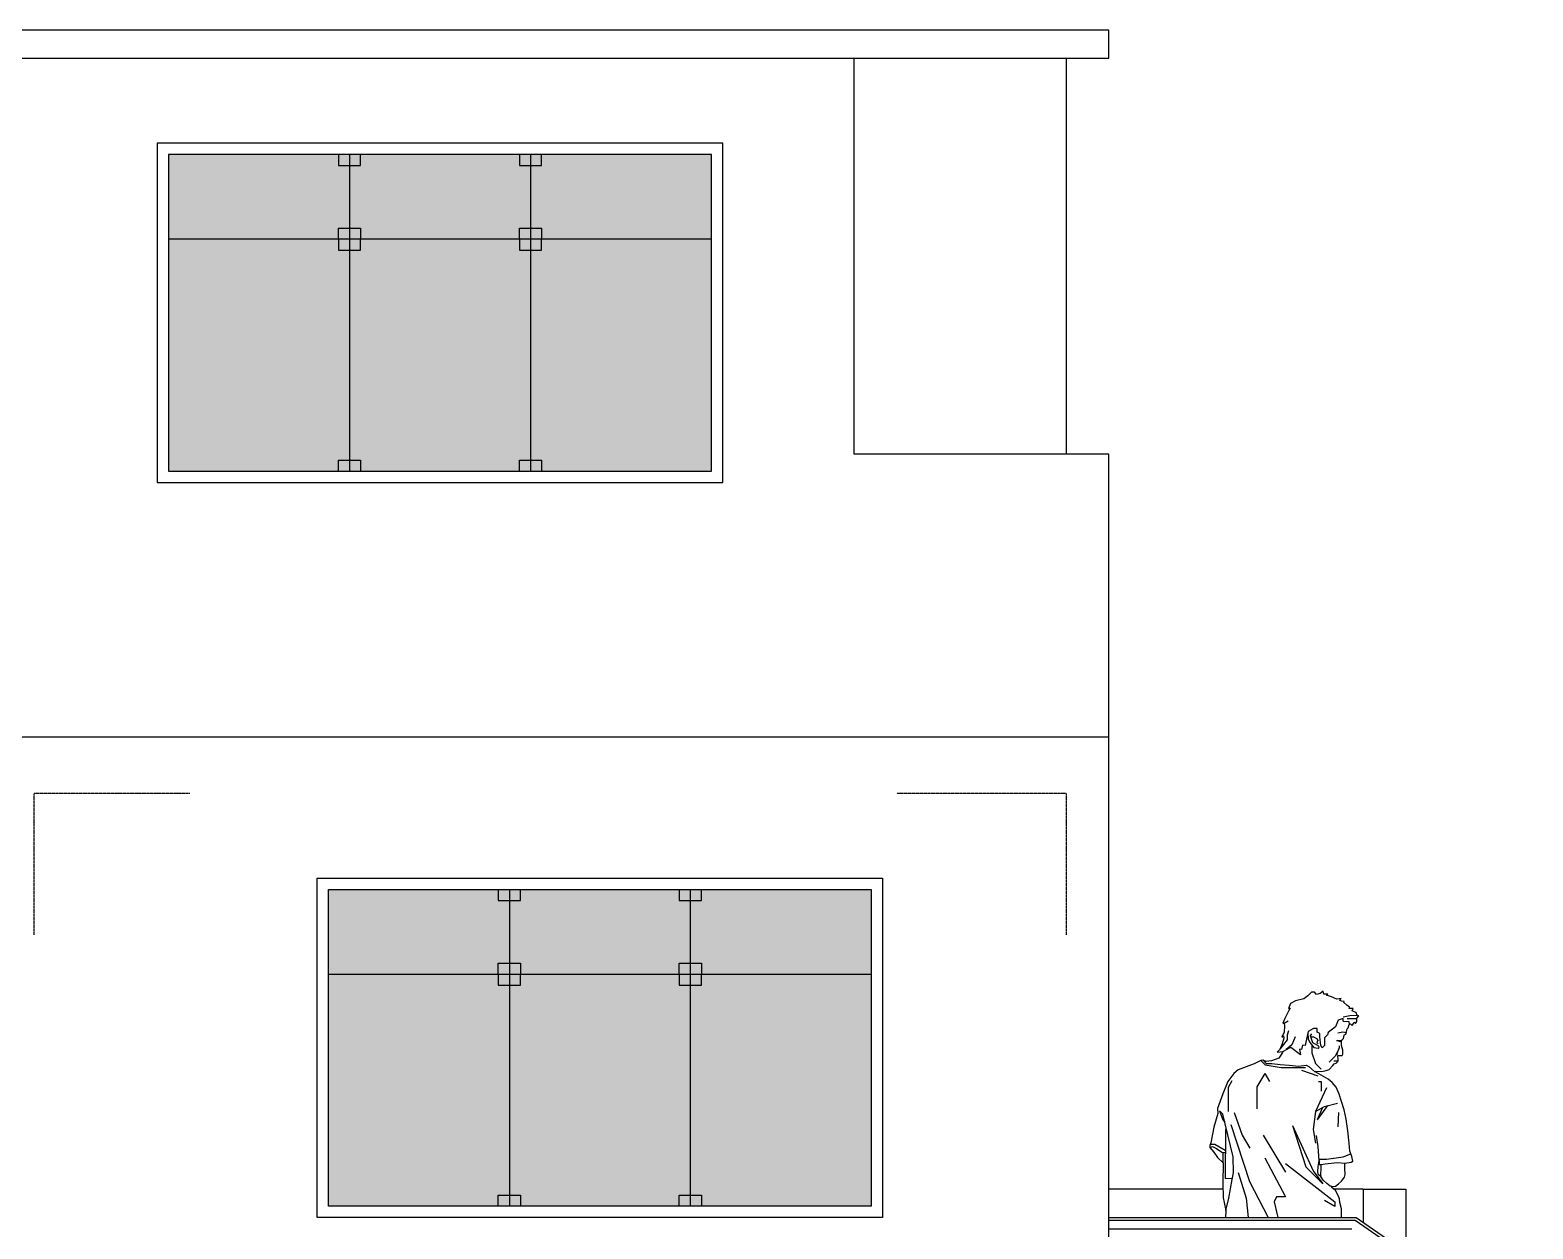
# Model space of a CAD drawing. Header units: millimetres. Extents: x -249630 to 95394, y -188036 to 109963.
# Drawn here: x -92539 to -85895, y 88259 to 93560 of the extents above; entities that cross this region are included whole.
import ezdxf

# ---------------------------------------------------------------- set-up
doc = ezdxf.new("R2010")
doc.units = ezdxf.units.MM
doc.linetypes.add('DASHED2', pattern=[9.525, 6.35, -3.175])
for name, color, linetype in [('04', 4, 'Continuous'), ('05', 5, 'Continuous'), ('Layer1', 2, 'Continuous'), ('Layer2', 8, 'Continuous'), ('Layer8', 8, 'Continuous'), ('SOMBRA', 252, 'Continuous'), ('VEREDA', 1, 'Continuous')]:
    doc.layers.add(name, color=color, linetype=linetype)

msp = doc.modelspace()

# ---------------------------------------------------------------- hatches: boundary and pattern name
at = {"layer": 'SOMBRA'}
h = msp.add_hatch(color=8, dxfattribs=at)
h.set_gradient(color1=(122, 133, 132), one_color=1, tint=1, name='INVCURVED')
h.paths.add_polyline_path([(-91126.211, 93009.848), (-91926.211, 93009.848), (-91926.211, 91609.848), (-91126.211, 91609.848)])
h.paths.add_polyline_path([(-90326.211, 93009.848), (-91126.211, 93009.848), (-91126.211, 91609.848), (-90326.211, 91609.848)])
h.paths.add_polyline_path([(-89526.211, 93009.848), (-90326.211, 93009.848), (-90326.211, 91609.848), (-89526.211, 91609.848)])
h = msp.add_hatch(color=8, dxfattribs=at)
h.set_gradient(color1=(122, 133, 132), one_color=1, tint=1, name='INVCURVED')
h.paths.add_polyline_path([(-90419.961, 89759.848), (-91219.961, 89759.848), (-91219.961, 88359.848), (-90419.961, 88359.848)])
h.paths.add_polyline_path([(-89619.961, 89759.848), (-90419.961, 89759.848), (-90419.961, 88359.848), (-89619.961, 88359.848)])
h.paths.add_polyline_path([(-88819.961, 89759.848), (-89619.961, 89759.848), (-89619.961, 88359.848), (-88819.961, 88359.848)])

# ---------------------------------------------------------------- linework, layer by layer
at = {"layer": '04'}
msp.add_line((-97457.461, 90434.848), (-87769.961, 90434.848), dxfattribs=at)
at = {"layer": '05'}
msp.add_line((-87769.961, 87184.848), (-87769.961, 90434.848), dxfattribs=at)
at = {"layer": 'Layer1'}
for p, q in [((-87769.961, 93559.848), (-97457.461, 93559.848)), ((-87769.961, 93434.848), (-87769.961, 93559.848)), ((-88894.961, 93434.848), (-87769.961, 93434.848)), ((-89476.211, 93059.848), (-91976.211, 93059.848)), ((-91976.211, 93059.848), (-91976.211, 91559.848)), ((-89476.211, 91559.848), (-89476.211, 93059.848)), ((-91976.211, 91559.848), (-89476.211, 91559.848)), ((-91269.961, 89809.848), (-88769.961, 89809.848)), ((-91269.961, 88309.848), (-91269.961, 89809.848)), ((-88769.961, 89809.848), (-88769.961, 88309.848)), ((-88769.961, 88309.848), (-91269.961, 88309.848))]:
    msp.add_line(p, q, dxfattribs=at)
for points in [[(-97457.461, 93434.848), (-88894.961, 93434.848)], [(-92557.461, 93434.848), (-88894.961, 93434.848)], [(-87769.961, 91684.848), (-88894.961, 91684.848), (-88894.961, 93434.848)], [(-87769.961, 90434.848), (-87769.961, 91684.848)]]:
    msp.add_lwpolyline(points, dxfattribs=at)
at = {"layer": 'Layer2'}
msp.add_line((-87769.961, 88259.848), (-86695.758, 88259.848), dxfattribs=at)
for points in [[(-87264.968, 88434.848), (-87769.961, 88434.848)], [(-86644.961, 88434.848), (-86774.932, 88434.848)], [(-87769.961, 88297.348), (-86680.12, 88297.348), (-85902.083, 87757.909)]]:
    msp.add_lwpolyline(points, dxfattribs=at)
at = {"layer": 'Layer8', "linetype": 'DASHED2', "ltscale": 0.025}
for points in [[(-92519.961, 89559.848), (-92519.961, 90184.848)], [(-91832.461, 90184.848), (-92519.961, 90184.848)], [(-87957.461, 90184.848), (-88707.461, 90184.848)], [(-87957.461, 89559.848), (-87957.461, 90184.848)]]:
    msp.add_lwpolyline(points, dxfattribs=at)
at = {"layer": 'VEREDA'}
for p, q in [((-89526.211, 93009.848), (-91926.211, 93009.848)), ((-91926.211, 93009.848), (-91926.211, 91609.848)), ((-89526.211, 91609.848), (-89526.211, 93009.848)), ((-89526.211, 92634.848), (-91926.211, 92634.848)), ((-91926.211, 91609.848), (-89526.211, 91609.848)), ((-91219.961, 89759.848), (-88819.961, 89759.848)), ((-91219.961, 88359.848), (-91219.961, 89759.848)), ((-88819.961, 89759.848), (-88819.961, 88359.848)), ((-91219.961, 89384.848), (-88819.961, 89384.848)), ((-88819.961, 88359.848), (-91219.961, 88359.848))]:
    msp.add_line(p, q, dxfattribs=at)
at = {"layer": 'VEREDA', "linetype": 'Continuous'}
for p, q in [((-86994.964, 89168.963), (-86977.353, 89179.13)), ((-86755.801, 89181.727), (-86768.301, 89152.977)), ((-86733.25, 89189.227), (-86755.801, 89181.727)), ((-86734.24, 89177.678), (-86733.25, 89189.227)), ((-86734.24, 89177.678), (-86708.821, 89175.499)), ((-86733.514, 89197.287), (-86703.738, 89202.37)), ((-86715.801, 89189.227), (-86673.961, 89189.227)), ((-86708.821, 89175.499), (-86708.095, 89162.427)), ((-86703.738, 89202.37), (-86673.961, 89204.549)), ((-86980.801, 89095.477), (-87013.606, 89054.227)), ((-86975.801, 89134.227), (-86980.801, 89115.477)), ((-86980.801, 89115.477), (-86980.801, 89095.477)), ((-86945.801, 89107.977), (-86960.801, 89072.977)), ((-86888.301, 89131.764), (-86898.301, 89084.227)), ((-86890.384, 89121.03), (-86888.931, 89099.969)), ((-86888.931, 89099.969), (-86880.943, 89082.539)), ((-86864.551, 89145.477), (-86888.301, 89131.764)), ((-86878.038, 89113.042), (-86873.023, 89121.727)), ((-86868.301, 89081.882), (-86878.038, 89113.042)), ((-86876.455, 89107.977), (-86864.551, 89107.977)), ((-86848.301, 89145.477), (-86864.551, 89145.477)), ((-86864.551, 89107.977), (-86849.551, 89099.317)), ((-86849.551, 89099.317), (-86845.801, 89091.727)), ((-86848.301, 89129.472), (-86848.301, 89145.477)), ((-86837.051, 89122.977), (-86848.301, 89129.472)), ((-86837.051, 89107.977), (-86837.051, 89122.977)), ((-86832.841, 89069.257), (-86837.051, 89107.977)), ((-86803.301, 89116.727), (-86815.801, 89104.227)), ((-86815.801, 89104.227), (-86815.801, 89070.477)), ((-86799.551, 89127.977), (-86803.301, 89116.727)), ((-86768.301, 89152.977), (-86799.551, 89127.977)), ((-86735.801, 89128.602), (-86757.051, 89124.227)), ((-86754.524, 89092.348), (-86740.776, 89093.433)), ((-86740.776, 89093.433), (-86748.736, 89085.473)), ((-86720.804, 89125.388), (-86735.801, 89128.602)), ((-87000.048, 89044.048), (-86978.26, 89055.668)), ((-86960.801, 89072.977), (-86985.801, 89051.645)), ((-86964.551, 89061.727), (-86978.26, 89055.668)), ((-86922.051, 89029.227), (-86964.551, 89061.727)), ((-86917.506, 89051.727), (-86927.051, 89053.734)), ((-86927.051, 89053.734), (-86922.051, 89029.227)), ((-86913.301, 89071.718), (-86917.506, 89051.727)), ((-86901.456, 89069.227), (-86913.301, 89071.718)), ((-86898.301, 89084.227), (-86901.456, 89069.227)), ((-86880.943, 89082.539), (-86863.513, 89061.478)), ((-86872.228, 89072.009), (-86872.228, 89037.977)), ((-86872.228, 89037.977), (-86855.801, 88990.477)), ((-86852.051, 89072.5), (-86868.301, 89081.882)), ((-86863.513, 89061.478), (-86844.63, 89057.847)), ((-86842.051, 89066.727), (-86852.051, 89072.5)), ((-86845.801, 89091.727), (-86850.801, 89086.727)), ((-86850.801, 89086.727), (-86849.551, 89081.727)), ((-86849.551, 89081.727), (-86844.551, 89079.227)), ((-86844.63, 89057.847), (-86840.273, 89060.752)), ((-86840.273, 89060.752), (-86842.051, 89066.727)), ((-86827.051, 89059.227), (-86832.841, 89069.257)), ((-86815.801, 89070.477), (-86827.051, 89059.227)), ((-86757.051, 89044.227), (-86769.32, 89022.977)), ((-86763.899, 89092.348), (-86754.524, 89092.348)), ((-86759.216, 89040.477), (-86763.185, 89033.602)), ((-86761.201, 89037.039), (-86761.201, 89029.227)), ((-86748.736, 89085.473), (-86759.211, 89092.348)), ((-86752.051, 89059.663), (-86757.051, 89044.227)), ((-86752.051, 89067.977), (-86752.051, 89059.663)), ((-87098.091, 89004.104), (-87078.301, 88984.314)), ((-87087.198, 89005.557), (-87074.851, 88990.305)), ((-87074.851, 88999.02), (-87081.025, 88997.932)), ((-87078.301, 88984.314), (-87008.301, 88972.977)), ((-87074.851, 88990.305), (-87048.706, 88990.305)), ((-87048.706, 88990.305), (-87011.668, 88985.948)), ((-87011.668, 88985.948), (-86973.176, 88983.043)), ((-87008.301, 88972.977), (-86900.801, 88972.977)), ((-86973.176, 88983.043), (-86929.601, 88977.959)), ((-86929.601, 88977.959), (-86896.92, 88982.317)), ((-86918.301, 88960.477), (-86845.801, 88935.477)), ((-86896.92, 88982.317), (-86886.026, 88977.233)), ((-86886.026, 88977.233), (-86861.334, 88954.719)), ((-86855.801, 88990.477), (-86830.801, 88965.477)), ((-86769.32, 89022.977), (-86795.57, 88996.727)), ((-86757.48, 89000.11), (-86774.551, 89000.11)), ((-87225.801, 88912.977), (-87242.793, 88883.547)), ((-87080.801, 88946.73), (-87114.9, 88887.669)), ((-87080.801, 88946.73), (-87059.87, 88910.477)), ((-86843.301, 88910.477), (-86830.801, 88910.477)), ((-86830.801, 88910.477), (-86830.801, 88867.977)), ((-87242.793, 88883.547), (-87242.793, 88862.977)), ((-87242.793, 88862.977), (-87242.793, 88777.977)), ((-87114.9, 88887.669), (-87114.9, 88790.477)), ((-86808.301, 88882.977), (-86855.801, 88777.977)), ((-87265.855, 88765.894), (-87281.106, 88780.419)), ((-87281.106, 88780.419), (-87265.855, 88740.477)), ((-87254.961, 88723.045), (-87265.855, 88765.894)), ((-87215.801, 88772.977), (-87180.801, 88673.66)), ((-86855.801, 88777.977), (-86865.801, 88697.977)), ((-86855.801, 88777.977), (-86816.83, 88800.477)), ((-86803.301, 88803.944), (-86848.301, 88740.477)), ((-86825.801, 88795.297), (-86848.301, 88740.477)), ((-86816.83, 88800.477), (-86758.301, 88815.477)), ((-86754.575, 88773.157), (-86756.754, 88709.973)), ((-87265.855, 88740.477), (-87256.85, 88730.477)), ((-87254.235, 88699.079), (-87255.688, 88481.93)), ((-87220.828, 88577.795), (-87254.961, 88723.045)), ((-87248.988, 88697.627), (-87254.235, 88699.079)), ((-87230.801, 88720.477), (-87148.301, 88467.977)), ((-86958.301, 88715.477), (-86898.301, 88532.977)), ((-86958.301, 88715.477), (-86865.801, 88515.477)), ((-86865.801, 88697.977), (-86855.801, 88637.977)), ((-87321.776, 88633.354), (-87300.801, 88633.354)), ((-87300.801, 88633.354), (-87254.851, 88606.825)), ((-87180.801, 88673.66), (-87147.209, 88615.477)), ((-87087.198, 88673.66), (-86988.428, 88509.528)), ((-86844.63, 88621.37), (-86851.893, 88671.482)), ((-87323.955, 88618.465), (-87311.609, 88623.549)), ((-87311.609, 88623.549), (-87293.453, 88614.108)), ((-87293.453, 88614.108), (-87270.213, 88598.13)), ((-87270.213, 88598.13), (-87264.403, 88596.678)), ((-87264.403, 88596.678), (-87254.915, 88597.404)), ((-87264.403, 88577.795), (-87264.403, 88596.678)), ((-87264.403, 88550.924), (-87264.403, 88577.795)), ((-87219.375, 88507.349), (-87220.828, 88577.795)), ((-87080.801, 88572.977), (-86988.428, 88400.477)), ((-86839.546, 88561.092), (-86844.63, 88621.37)), ((-86840.126, 88567.977), (-86808.301, 88567.977)), ((-86808.301, 88567.977), (-86733.301, 88577.977)), ((-86733.301, 88577.977), (-86699.743, 88591.232)), ((-87224.459, 88476.847), (-87219.375, 88507.349)), ((-87198.301, 88507.977), (-87163.301, 88395.477)), ((-86988.428, 88547.977), (-86770.801, 88377.977)), ((-86898.301, 88532.977), (-86823.301, 88457.977)), ((-86865.801, 88515.477), (-86823.301, 88457.977)), ((-86833.01, 88543.662), (-86813.401, 88547.293)), ((-86813.401, 88547.293), (-86761.111, 88553.103)), ((-86761.111, 88553.103), (-86726.251, 88550.198)), ((-87255.688, 88481.93), (-87223.49, 88482.657)), ((-87239.71, 88394.78), (-87224.459, 88476.847)), ((-87148.301, 88467.977), (-87065.284, 88309.848)), ((-86822.116, 88473.942), (-86832.284, 88489.919)), ((-86806.139, 88459.417), (-86822.116, 88473.942)), ((-86790.888, 88448.523), (-86806.139, 88459.417)), ((-86783.625, 88446.344), (-86790.888, 88448.523)), ((-87252.783, 88340.312), (-87239.71, 88394.78)), ((-87163.301, 88395.477), (-87154.22, 88309.848)), ((-87028.301, 88400.477), (-87038.301, 88377.977)), ((-87038.301, 88377.977), (-87022.689, 88309.848)), ((-86988.428, 88400.477), (-87028.301, 88400.477)), ((-86770.801, 88357.977), (-86815.801, 88383.958)), ((-86770.801, 88377.977), (-86770.801, 88357.977))]:
    msp.add_line(p, q, dxfattribs=at)
at = {"layer": 'VEREDA'}
for points in [[(-87957.461, 91684.848), (-87957.461, 93434.848), (-87957.461, 93434.848)], [(-91174.961, 93009.848), (-91174.961, 92961.098), (-91077.461, 92961.098), (-91077.461, 93009.848)], [(-91126.211, 93009.848), (-91126.211, 91609.848)], [(-90374.961, 93009.848), (-90374.961, 92961.098), (-90277.461, 92961.098), (-90277.461, 93009.848)], [(-90326.211, 93009.848), (-90326.211, 91609.848)], [(-91174.961, 92634.848), (-91174.961, 92683.598), (-91077.461, 92683.598), (-91077.461, 92634.848)], [(-90374.961, 92634.848), (-90374.961, 92683.598), (-90277.461, 92683.598), (-90277.461, 92634.848)], [(-91174.961, 92634.848), (-91174.961, 92586.098), (-91077.461, 92586.098), (-91077.461, 92634.848)], [(-90374.961, 92634.848), (-90374.961, 92586.098), (-90277.461, 92586.098), (-90277.461, 92634.848)], [(-91174.961, 91609.848), (-91174.961, 91658.598), (-91077.461, 91658.598), (-91077.461, 91609.848)], [(-90374.961, 91609.848), (-90374.961, 91658.598), (-90277.461, 91658.598), (-90277.461, 91609.848)], [(-90468.711, 89759.848), (-90468.711, 89711.098), (-90371.211, 89711.098), (-90371.211, 89759.848)], [(-90419.961, 89759.848), (-90419.961, 88359.848)], [(-89668.711, 89759.848), (-89668.711, 89711.098), (-89571.211, 89711.098), (-89571.211, 89759.848)], [(-89619.961, 89759.848), (-89619.961, 88359.848)], [(-90468.711, 89384.848), (-90468.711, 89433.598), (-90371.211, 89433.598), (-90371.211, 89384.848)], [(-89668.711, 89384.848), (-89668.711, 89433.598), (-89571.211, 89433.598), (-89571.211, 89384.848)], [(-90468.711, 89384.848), (-90468.711, 89336.098), (-90371.211, 89336.098), (-90371.211, 89384.848)], [(-89668.711, 89384.848), (-89668.711, 89336.098), (-89571.211, 89336.098), (-89571.211, 89384.848)], [(-86644.961, 88434.848), (-86457.461, 88434.848)], [(-86644.961, 88434.848), (-86644.961, 88288.181)], [(-86457.461, 88434.848), (-86457.461, 88158.181)], [(-90468.711, 88359.848), (-90468.711, 88408.598), (-90371.211, 88408.598), (-90371.211, 88359.848)], [(-89668.711, 88359.848), (-89668.711, 88408.598), (-89571.211, 88408.598), (-89571.211, 88359.848)], [(-87769.961, 88309.848), (-86676.211, 88309.848), (-85894.961, 87768.181)]]:
    msp.add_lwpolyline(points, dxfattribs=at)
at = {"layer": 'VEREDA', "linetype": 'Continuous', "flags": 128}
msp.add_lwpolyline([(-86740.776, 88309.848), (-86740.776, 88319.25), (-86740.776, 88347.574), (-86748.039, 88375.172), (-86749.491, 88392.602), (-86755.301, 88407.127), (-86768.374, 88428.914), (-86783.625, 88442.713), (-86783.625, 88446.344), (-86768.374, 88448.523), (-86753.849, 88458.69), (-86740.776, 88470.31), (-86728.43, 88487.014), (-86725.525, 88499.36), (-86726.251, 88527.684), (-86726.251, 88550.198), (-86698.654, 88553.829), (-86691.391, 88558.913), (-86695.749, 88579.248), (-86703.738, 88603.214), (-86706.643, 88638.074), (-86713.905, 88692.543), (-86721.168, 88744.107), (-86729.883, 88785.503), (-86741.503, 88821.815), (-86751.67, 88855.223), (-86764.743, 88884.999), (-86782.899, 88906.06), (-86800.329, 88921.312), (-86820.664, 88932.932), (-86840.999, 88944.552), (-86861.334, 88954.719), (-86854.071, 88956.898), (-86828.653, 88954.719), (-86809.77, 88959.803), (-86795.245, 88964.16), (-86779.994, 88981.59), (-86773.458, 88988.853), (-86765.469, 88991.032), (-86758.933, 88997.568), (-86756.028, 89002.652), (-86756.028, 89008.462), (-86757.48, 89025.165), (-86748.039, 89025.165), (-86738.598, 89025.165), (-86735.693, 89030.975), (-86735.693, 89049.132), (-86740.776, 89070.193), (-86740.776, 89083.265), (-86740.776, 89093.433), (-86737.145, 89096.338), (-86732.788, 89100.695), (-86730.609, 89110.137), (-86728.43, 89118.125), (-86721.894, 89120.304), (-86719.715, 89130.472), (-86716.084, 89143.544), (-86711.726, 89147.902), (-86708.095, 89162.427), (-86700.833, 89166.058), (-86694.296, 89158.069), (-86687.76, 89166.784), (-86684.855, 89173.32), (-86679.045, 89166.784), (-86673.961, 89176.225), (-86673.961, 89191.477), (-86664.52, 89201.644), (-86673.961, 89204.549), (-86674.688, 89213.99), (-86693.57, 89222.705), (-86689.939, 89233.599), (-86706.643, 89233.599), (-86705.19, 89238.683), (-86717.536, 89248.85), (-86731.335, 89259.744), (-86729.883, 89264.102), (-86741.503, 89266.28), (-86750.218, 89270.638), (-86742.955, 89277.9), (-86762.564, 89274.269), (-86785.804, 89284.437), (-86807.591, 89292.425), (-86801.055, 89296.783), (-86809.77, 89297.509), (-86819.938, 89296.783), (-86822.116, 89309.855), (-86835.915, 89299.688), (-86851.893, 89296.057), (-86860.608, 89306.224), (-86873.68, 89306.224), (-86890.384, 89289.52), (-86907.814, 89276.448), (-86944.853, 89267.007), (-86966.64, 89255.387), (-86975.355, 89232.873), (-86968.093, 89235.052), (-86976.081, 89221.253), (-86991.333, 89189.298), (-87000.774, 89168.963), (-86994.964, 89168.963), (-86992.785, 89155.89), (-86994.238, 89128.293), (-87005.131, 89106.505), (-86997.143, 89112.315), (-86996.416, 89102.874), (-87003.679, 89076.729), (-87014.573, 89052.037), (-87026.193, 89039.69), (-87012.394, 89041.869), (-87000.048, 89044.048), (-87001.5, 89038.964), (-87018.93, 89014.272), (-87050.885, 89001.925), (-87074.851, 88999.02), (-87087.198, 89005.557), (-87098.091, 89004.104), (-87127.141, 88988.127), (-87198.314, 88961.982), (-87217.196, 88946.73), (-87243.341, 88910.418), (-87265.855, 88856.675), (-87284.011, 88808.017), (-87289.095, 88791.313), (-87288.369, 88769.525), (-87305.073, 88708.52), (-87319.598, 88639.527), (-87323.955, 88627.18), (-87323.955, 88618.465), (-87305.073, 88598.13), (-87289.095, 88574.89), (-87264.403, 88550.924), (-87265.855, 88460.869), (-87263.676, 88396.959), (-87259.319, 88375.898), (-87252.783, 88340.312), (-87254.107, 88309.848)], dxfattribs=at)
msp.add_lwpolyline([(-86844.63, 88534.947), (-86839.546, 88561.092), (-86840.273, 88543.662), (-86833.01, 88543.662), (-86833.01, 88526.958), (-86833.736, 88498.634), (-86832.284, 88489.919), (-86842.451, 88497.908), (-86846.083, 88510.98), (-86844.63, 88534.947)], close=True, dxfattribs=at)

doc.saveas('drawing.dxf')
